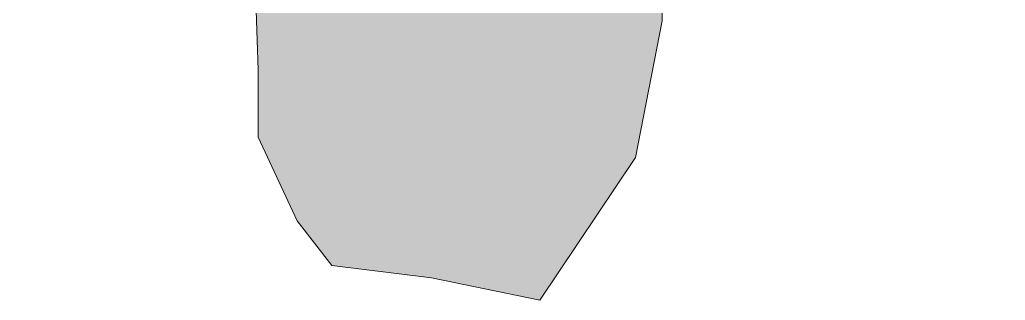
# Model space of a CAD drawing. Header units: metres. Extents: x 541853 to 549675, y 1832829 to 1845715.
# Drawn here: x 543986.4 to 544238.3, y 1837086.7 to 1837158.4 of the extents above; entities that cross this region are included whole.
import ezdxf

# ---------------------------------------------------------------- set-up
doc = ezdxf.new("R2010")
doc.units = ezdxf.units.M
doc.header["$MEASUREMENT"] = 0
doc.layers.add('1', color=7, linetype='Continuous', lineweight=0)

msp = doc.modelspace()

# ---------------------------------------------------------------- hatches: boundary and pattern name
at = {"layer": '1', "linetype": 'Continuous', "lineweight": 0}
msp.add_hatch(color=43, dxfattribs=at).paths.add_polyline_path([(544119.33, 1837086.705), (544091.7, 1837092.435), (544066.17, 1837095.57), (544057.32, 1837107.03), (544047.39, 1837128.405), (544047.39, 1837145.61), (544046.88, 1837160.715), (544035.42, 1837181.565), (544015.08, 1837202.415), (544007.79, 1837219.62), (543997.89, 1837220.145), (543986.43, 1837246.725), (543986.94, 1837268.61), (544000.5, 1837274.355), (544003.11, 1837294.155), (544020.81, 1837311.36), (544035.42, 1837325.955), (544027.08, 1837335.33), (544027.08, 1837372.35), (544017.18, 1837366.095), (543999.45, 1837405.71), (543990.06, 1837432.29), (544019.79, 1837455.75), (544054.17, 1837472.43), (544055.22, 1837483.365), (544048.98, 1837499.01), (544062.51, 1837525.59), (544106.31, 1837552.17), (544125.6, 1837555.83), (544119.48, 1837530.54), (544121.04, 1837494.06), (544139.28, 1837475.805), (544194, 1837432.035), (544238.31, 1837399.71), (544209.12, 1837315.275), (544173.54, 1837208.67), (544150.08, 1837186.785), (544150.62, 1837158.12), (544143.84, 1837123.185)])

# ---------------------------------------------------------------- linework, layer by layer
at = {"layer": '1', "color": 7, "linetype": 'Continuous', "lineweight": 0, "flags": 128}
msp.add_lwpolyline([(544150.08, 1837186.785), (544150.62, 1837158.12), (544143.84, 1837123.185), (544119.33, 1837086.705), (544091.7, 1837092.435), (544066.17, 1837095.57), (544057.32, 1837107.03), (544047.39, 1837128.405), (544047.39, 1837145.61), (544046.88, 1837160.715)], dxfattribs=at)

doc.saveas('drawing.dxf')
